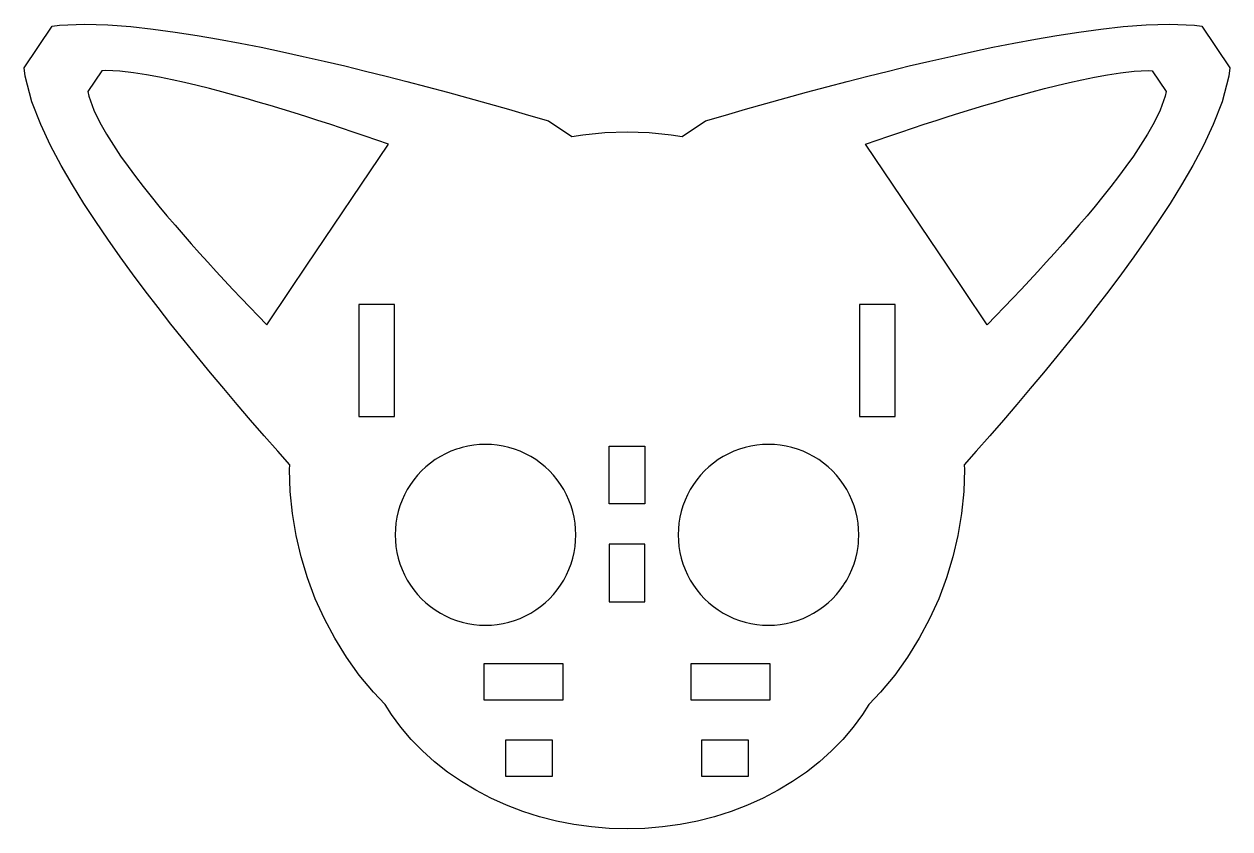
# Model space of a CAD drawing. Header units: millimetres. Extents: x -55 to 55, y -27 to 47.
import ezdxf

# ---------------------------------------------------------------- set-up
doc = ezdxf.new("R2010")
doc.units = ezdxf.units.MM

msp = doc.modelspace()

# ---------------------------------------------------------------- linework, layer by layer
for points in [[(4.0463, 36.7348), (5.0648, 36.5666), (7.2012, 38.0077), (9.0494, 38.5462), (10.9019, 39.0783), (12.7589, 39.6036), (14.6208, 40.1217), (16.4879, 40.6322), (18.3605, 41.1345), (20.2391, 41.628), (22.124, 42.112), (24.0158, 42.5858), (25.9152, 43.0484), (27.8228, 43.4988), (29.7394, 43.9358), (31.6661, 44.3579), (33.6041, 44.7632), (35.5548, 45.1497), (37.5202, 45.5145), (39.5026, 45.8539), (41.5054, 46.1632), (43.5331, 46.4356), (45.5924, 46.661), (47.6943, 46.8234), (49.8588, 46.8929), (52.1338, 46.7987), (52.8077, 46.7175), (55.394, 42.8832), (55.2903, 42.1189), (54.6742, 39.7538), (53.8666, 37.6725), (52.9576, 35.7416), (51.9828, 33.9083), (50.9608, 32.1451), (49.9025, 30.4355), (48.8154, 28.7687), (47.7045, 27.137), (46.5737, 25.5351), (45.4256, 23.9586), (44.2627, 22.4042), (43.0866, 20.8693), (41.8988, 19.3517), (40.7004, 17.8498), (39.4926, 16.362), (38.2761, 14.887), (37.0517, 13.4237), (35.8199, 11.9713), (34.5814, 10.5289), (33.3367, 9.0958), (32.0861, 7.6713), (30.9859, 6.4307), (31, 6), (30.9336, 3.9725), (30.7348, 1.9537), (30.4043, -0.0478), (29.9437, -2.0234), (29.3548, -3.9646), (28.6403, -5.8632), (27.8031, -7.7109), (26.8468, -9.5), (25.7756, -11.2227), (24.594, -12.8716), (23.307, -14.4397), (22.2297, -15.59), (21.6506, -16.5), (20.7867, -17.667), (19.8338, -18.784), (18.796, -19.8463), (17.6777, -20.8492), (16.4836, -21.7886), (15.219, -22.6604), (13.8893, -23.4609), (12.5, -24.1865), (11.0572, -24.8343), (9.5671, -25.4015), (8.036, -25.8855), (6.4705, -26.2844), (4.8773, -26.5965), (3.2632, -26.8203), (1.6351, -26.955), (0, -27), (-1.6351, -26.955), (-3.2632, -26.8203), (-4.8773, -26.5965), (-6.4705, -26.2844), (-8.036, -25.8855), (-9.5671, -25.4015), (-11.0572, -24.8343), (-12.5, -24.1865), (-13.8893, -23.4609), (-15.219, -22.6604), (-16.4836, -21.7886), (-17.6777, -20.8492), (-18.796, -19.8463), (-19.8338, -18.784), (-20.7867, -17.667), (-21.6506, -16.5), (-22.2297, -15.59), (-23.307, -14.4397), (-24.594, -12.8716), (-25.7756, -11.2227), (-26.8468, -9.5), (-27.8031, -7.7109), (-28.6403, -5.8632), (-29.3548, -3.9646), (-29.9437, -2.0234), (-30.4043, -0.0478), (-30.7348, 1.9537), (-30.9336, 3.9725), (-31, 6), (-30.9859, 6.4307), (-32.0861, 7.6713), (-33.3367, 9.0958), (-34.5814, 10.5289), (-35.8199, 11.9713), (-37.0517, 13.4237), (-38.2761, 14.887), (-39.4926, 16.362), (-40.7004, 17.8498), (-41.8988, 19.3517), (-43.0866, 20.8693), (-44.2627, 22.4042), (-45.4256, 23.9586), (-46.5737, 25.5351), (-47.7045, 27.137), (-48.8154, 28.7687), (-49.9025, 30.4355), (-50.9608, 32.1451), (-51.9828, 33.9083), (-52.9576, 35.7416), (-53.8666, 37.6725), (-54.6742, 39.7538), (-55.2903, 42.1189), (-55.394, 42.8832), (-52.8077, 46.7175), (-52.1338, 46.7987), (-49.8588, 46.8929), (-47.6943, 46.8234), (-45.5924, 46.661), (-43.5331, 46.4356), (-41.5054, 46.1632), (-39.5026, 45.8539), (-37.5202, 45.5145), (-35.5548, 45.1497), (-33.6041, 44.7632), (-31.6661, 44.3579), (-29.7394, 43.9358), (-27.8228, 43.4988), (-25.9152, 43.0484), (-24.0158, 42.5858), (-22.124, 42.112), (-20.2391, 41.628), (-18.3605, 41.1345), (-16.4879, 40.6322), (-14.6208, 40.1217), (-12.7589, 39.6036), (-10.9019, 39.0783), (-9.0494, 38.5462), (-7.2012, 38.0077), (-5.0648, 36.5666), (-4.0463, 36.7348), (-2.0275, 36.9336), (0, 37), (2.0275, 36.9336)], [(-33.0964, 19.2876), (-30.9133, 22.5242), (-29.4743, 24.6577), (-21.9125, 35.8684), (-22.9886, 36.2402), (-24.0669, 36.6087), (-25.1474, 36.9739), (-26.2303, 37.3355), (-27.3159, 37.6933), (-28.4041, 38.0469), (-29.4954, 38.3962), (-30.5899, 38.7407), (-31.6878, 39.0801), (-32.7894, 39.414), (-33.8952, 39.7417), (-35.0055, 40.0627), (-36.1209, 40.3763), (-37.2419, 40.6815), (-38.3692, 40.9772), (-39.5039, 41.2621), (-40.6471, 41.5343), (-41.8005, 41.7915), (-42.9663, 42.0302), (-44.148, 42.2455), (-45.3509, 42.4292), (-46.5851, 42.5664), (-47.8746, 42.6218), (-48.2541, 42.61), (-49.5473, 40.6928), (-49.4529, 40.282), (-48.9928, 38.9969), (-48.4371, 37.8537), (-47.8306, 36.7858), (-47.1912, 35.7666), (-46.5282, 34.7824), (-45.847, 33.8251), (-45.1515, 32.8892), (-44.4441, 31.9709), (-43.7266, 31.0674), (-43.0006, 30.1766), (-42.2672, 29.2969), (-41.5271, 28.4269), (-40.7812, 27.5656), (-40.0301, 26.7121), (-39.2742, 25.8657), (-38.5139, 25.0257), (-37.7497, 24.1916), (-36.9819, 23.3628), (-36.2106, 22.5391), (-35.4363, 21.72), (-34.659, 20.9053), (-33.879, 20.0946)], [(29.4743, 24.6577), (21.9125, 35.8684), (22.9886, 36.2402), (24.0669, 36.6087), (25.1474, 36.9739), (26.2303, 37.3355), (27.3159, 37.6933), (28.4041, 38.0469), (29.4954, 38.3962), (30.5899, 38.7407), (31.6878, 39.0801), (32.7894, 39.414), (33.8952, 39.7417), (35.0055, 40.0627), (36.1209, 40.3763), (37.2419, 40.6815), (38.3692, 40.9772), (39.5039, 41.2621), (40.6471, 41.5343), (41.8005, 41.7915), (42.9663, 42.0302), (44.148, 42.2455), (45.3509, 42.4292), (46.5851, 42.5664), (47.8746, 42.6218), (48.2541, 42.61), (49.5473, 40.6928), (49.4529, 40.282), (48.9928, 38.9969), (48.4371, 37.8537), (47.8306, 36.7858), (47.1912, 35.7666), (46.5282, 34.7824), (45.847, 33.8251), (45.1515, 32.8892), (44.4441, 31.9709), (43.7266, 31.0674), (43.0006, 30.1766), (42.2672, 29.2969), (41.5271, 28.4269), (40.7812, 27.5656), (40.0301, 26.7121), (39.2742, 25.8657), (38.5139, 25.0257), (37.7497, 24.1916), (36.9819, 23.3628), (36.2106, 22.5391), (35.4363, 21.72), (34.659, 20.9053), (33.879, 20.0946), (33.0964, 19.2876), (30.9133, 22.5242)], [(-21.35, 21.15), (-23.99, 21.15), (-24.65, 21.15), (-24.65, 10.85), (-21.35, 10.85)], [(24.65, 10.85), (24.65, 21.15), (24.1817, 21.15), (21.35, 21.15), (21.35, 10.85)], [(-15.1482, 8.0172), (-15.4062, 7.9389), (-15.6679, 7.8595), (-16.1763, 7.6682), (-16.5398, 7.5035), (-16.671, 7.444), (-17.15, 7.188), (-17.6112, 6.9012), (-18.0527, 6.5848), (-18.4726, 6.2403), (-18.869, 5.869), (-19.2403, 5.4726), (-19.5848, 5.0527), (-19.9012, 4.6112), (-20.188, 4.15), (-20.444, 3.671), (-20.6682, 3.1763), (-20.8595, 2.6679), (-21.0172, 2.1482), (-21.1405, 1.6192), (-21.229, 1.0834), (-21.2822, 0.5428), (-21.3, 0), (-21.2822, -0.5428), (-21.229, -1.0834), (-21.1405, -1.6192), (-21.0172, -2.1482), (-20.8595, -2.6679), (-20.6682, -3.1763), (-20.444, -3.671), (-20.188, -4.15), (-19.9012, -4.6112), (-19.5848, -5.0527), (-19.2403, -5.4726), (-18.869, -5.869), (-18.4726, -6.2403), (-18.0527, -6.5848), (-17.6112, -6.9012), (-17.15, -7.188), (-16.671, -7.444), (-16.1763, -7.6682), (-15.6679, -7.8595), (-15.1482, -8.0172), (-14.6192, -8.1405), (-14.0834, -8.229), (-13.5428, -8.2822), (-13.1086, -8.2964), (-13, -8.3), (-12.4572, -8.2822), (-11.9166, -8.229), (-11.3808, -8.1405), (-10.8518, -8.0172), (-10.3321, -7.8595), (-9.8237, -7.6682), (-9.329, -7.444), (-8.85, -7.188), (-8.3888, -6.9012), (-7.9473, -6.5848), (-7.5274, -6.2403), (-7.131, -5.869), (-6.7597, -5.4726), (-6.4152, -5.0527), (-6.0988, -4.6112), (-5.812, -4.15), (-5.556, -3.671), (-5.3318, -3.1763), (-5.1405, -2.6679), (-4.9828, -2.1482), (-4.8595, -1.6192), (-4.771, -1.0834), (-4.7178, -0.5428), (-4.7, 0), (-4.7178, 0.5428), (-4.771, 1.0834), (-4.8595, 1.6192), (-4.9828, 2.1482), (-5.1405, 2.6679), (-5.3318, 3.1763), (-5.556, 3.671), (-5.812, 4.15), (-6.0988, 4.6112), (-6.4152, 5.0527), (-6.7597, 5.4726), (-7.131, 5.869), (-7.5274, 6.2403), (-7.9473, 6.5848), (-8.3888, 6.9012), (-8.85, 7.188), (-9.329, 7.444), (-9.8237, 7.6682), (-10.3321, 7.8595), (-10.8518, 8.0172), (-11.3808, 8.1405), (-11.9166, 8.229), (-12.4572, 8.2822), (-13, 8.3), (-13.5428, 8.2822), (-14.0834, 8.229), (-14.6192, 8.1405)], [(-1.65, 2.85), (-1.65, 8.15), (1.65, 8.15), (1.65, 2.85)], [(19.9012, -4.6112), (19.9332, -4.5597), (20.188, -4.15), (20.444, -3.671), (20.6682, -3.1763), (20.8595, -2.6679), (21.0172, -2.1482), (21.1405, -1.6192), (21.229, -1.0834), (21.2596, -0.7727), (21.2822, -0.5428), (21.3, 0), (21.2822, 0.5428), (21.229, 1.0834), (21.1405, 1.6192), (21.0172, 2.1482), (20.8595, 2.6679), (20.6682, 3.1763), (20.444, 3.671), (20.188, 4.15), (19.9012, 4.6112), (19.5848, 5.0527), (19.2403, 5.4726), (18.869, 5.869), (18.4726, 6.2403), (18.0527, 6.5848), (17.6112, 6.9012), (17.15, 7.188), (16.671, 7.444), (16.1763, 7.6682), (15.6679, 7.8595), (15.1482, 8.0172), (14.6192, 8.1405), (14.0834, 8.229), (13.5428, 8.2822), (13, 8.3), (12.4572, 8.2822), (11.9166, 8.229), (11.3808, 8.1405), (10.8518, 8.0172), (10.3321, 7.8595), (9.8237, 7.6682), (9.329, 7.444), (8.85, 7.188), (8.3888, 6.9012), (7.9473, 6.5848), (7.5274, 6.2403), (7.131, 5.869), (6.7597, 5.4726), (6.4152, 5.0527), (6.0988, 4.6112), (5.812, 4.15), (5.556, 3.671), (5.3318, 3.1763), (5.1405, 2.6679), (4.9828, 2.1482), (4.8595, 1.6192), (4.771, 1.0834), (4.7178, 0.5428), (4.7, 0), (4.7178, -0.5428), (4.771, -1.0834), (4.8595, -1.6192), (4.9828, -2.1482), (5.1405, -2.6679), (5.3318, -3.1763), (5.556, -3.671), (5.812, -4.15), (6.0988, -4.6112), (6.4152, -5.0527), (6.7597, -5.4726), (7.131, -5.869), (7.5274, -6.2403), (7.9473, -6.5848), (8.3888, -6.9012), (8.85, -7.188), (9.329, -7.444), (9.8237, -7.6682), (10.3321, -7.8595), (10.8518, -8.0172), (11.3808, -8.1405), (11.9166, -8.229), (12.4572, -8.2822), (13, -8.3), (13.5428, -8.2822), (14.0834, -8.229), (14.6192, -8.1405), (15.1482, -8.0172), (15.6679, -7.8595), (16.1763, -7.6682), (16.671, -7.444), (17.15, -7.188), (17.6112, -6.9012), (18.0527, -6.5848), (18.4726, -6.2403), (18.869, -5.869), (19.2403, -5.4726), (19.5848, -5.0527)], [(1.65, -6.15), (1.65, -0.85), (-1.65, -0.85), (-1.65, -6.15)], [(-5.85, -11.85), (-12.9671, -11.85), (-13.15, -11.85), (-13.15, -15.15), (-5.85, -15.15)], [(13.15, -15.15), (13.15, -11.85), (7.31, -11.85), (5.85, -11.85), (5.85, -15.15)], [(-11.15, -22.15), (-10.7248, -22.15), (-6.85, -22.15), (-6.85, -20.5449), (-6.85, -18.85), (-11.15, -18.85)], [(11.15, -22.15), (11.15, -19.9986), (11.15, -18.85), (6.85, -18.85), (6.85, -22.15), (10.29, -22.15)]]:
    msp.add_lwpolyline(points, close=True)

doc.saveas('drawing.dxf')
